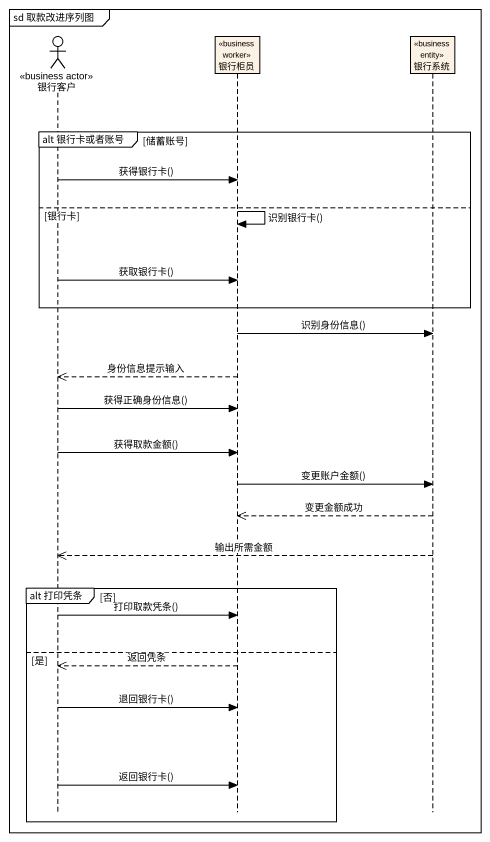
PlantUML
@startuml
mainframe sd 取款改进序列图
hide footbox
actor 银行客户 <<business actor>>
participant 银行柜员 <<business worker>>
participant 银行系统 <<business entity>>

group alt 银行卡或者账号 [储蓄账号]
  银行客户 -> 银行柜员 : 获得银行卡()
else 银行卡
  银行柜员 -> 银行柜员 : 识别银行卡()
  银行客户 -> 银行柜员 : 获取银行卡()
end
银行柜员 -> 银行系统 : 识别身份信息()
银行柜员 -->> 银行客户 : 身份信息提示输入
银行客户 -> 银行柜员 : 获得正确身份信息()
银行客户 -> 银行柜员 : 获得取款金额()
银行柜员 -> 银行系统 : 变更账户金额()
银行系统 -->> 银行柜员 : 变更金额成功
银行系统 -->> 银行客户 : 输出所需金额
group alt 打印凭条 [否]
  银行客户 -> 银行柜员 : 打印取款凭条()
else 是
  银行柜员 -->> 银行客户 : 返回凭条
  银行客户 -> 银行柜员 : 退回银行卡()
  银行客户 -> 银行柜员 : 返回银行卡()
end
@enduml
